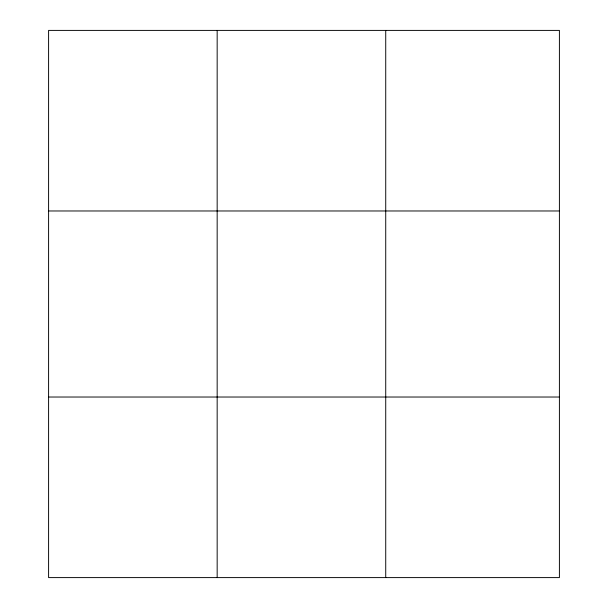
<?xml version="1.0" encoding="UTF-8"?>
<svg xmlns="http://www.w3.org/2000/svg" width="608" height="608" viewBox="0 0 608 608"><rect width="100%" height="100%" fill="white"/><g stroke="black" fill="none" stroke-linecap="round" stroke-linejoin="round"><path stroke-width="0.91" d="M217.162 30.4L217.162 577.6M385.73 30.4L385.73 577.6M559.406 210.976L559.406 30.4L48.594 30.4L48.594 577.6L559.406 577.6L559.406 210.976L48.594 210.976M48.594 397.024L559.406 397.024"/></g></svg>
